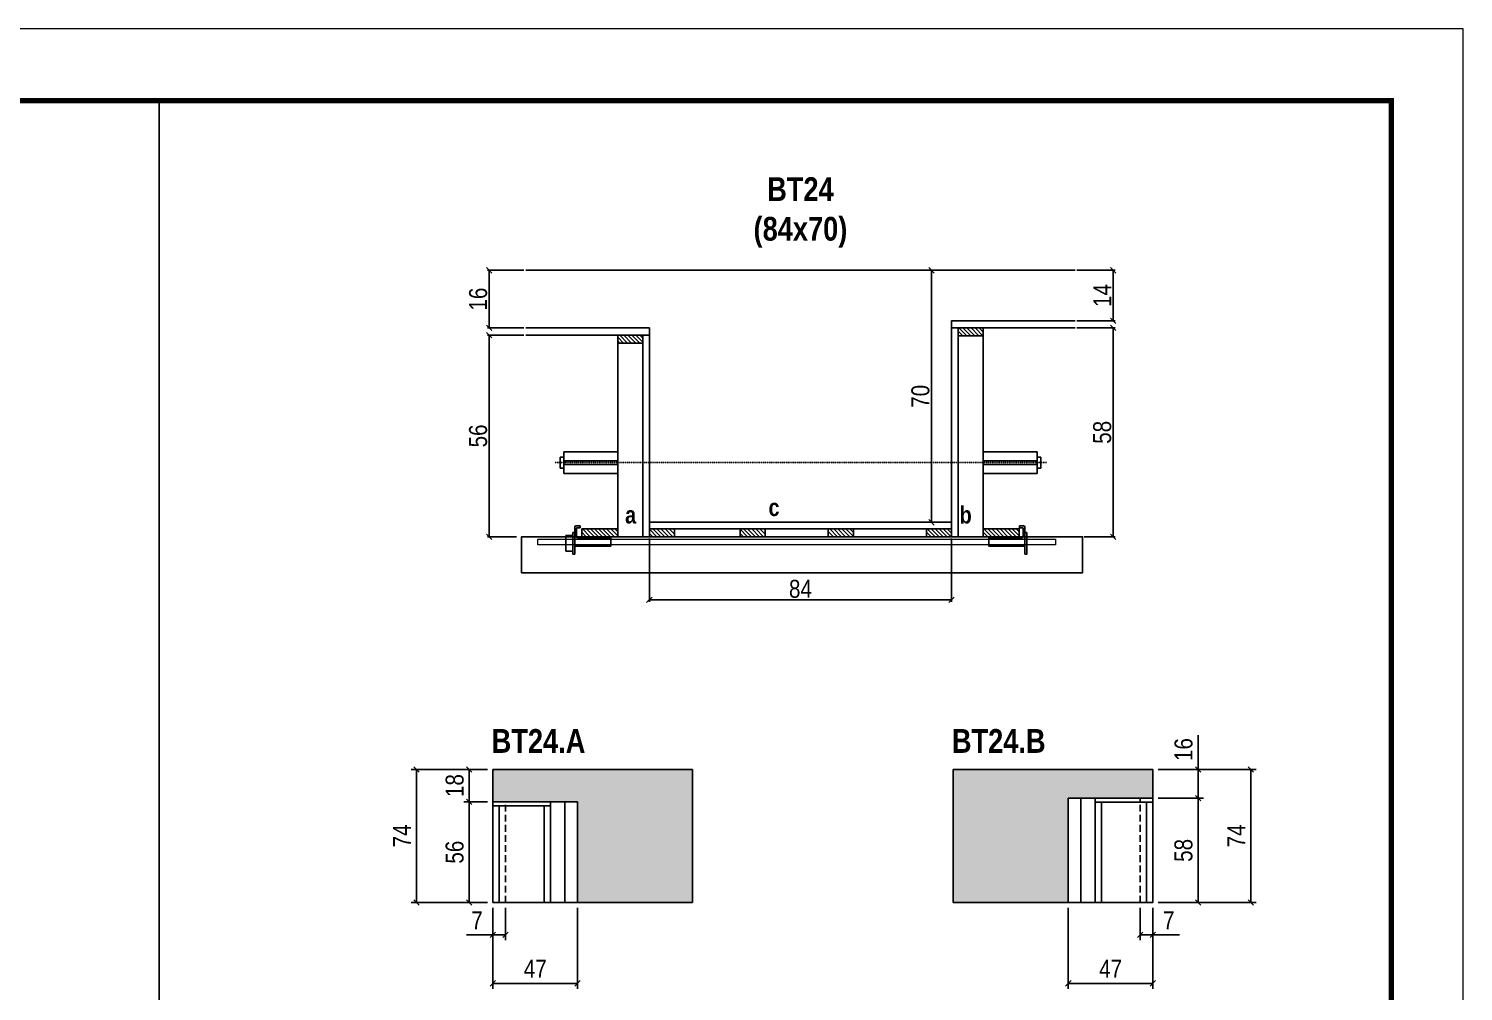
# Model space of a CAD drawing. Extents: x 3309 to 9563, y -2522 to 14608.
# Drawn here: x 3997 to 4794, y 2587 to 3122 of the extents above; entities that cross this region are included whole.
import ezdxf

# ---------------------------------------------------------------- set-up
doc = ezdxf.new("R2010")
doc.units = 0
doc.linetypes.add('DASHED', pattern=[0.75, 0.5, -0.25])
doc.linetypes.add('HIDDEN', pattern=[0.375, 0.25, -0.125])
for name, color, linetype in [('barrote', 251, 'Continuous'), ('COTA', 241, 'Continuous'), ('detalhes', 4, 'Continuous'), ('NOMENCLATURA', 7, 'Continuous'), ('Painéis', 200, 'Continuous'), ('presilha', 1, 'Continuous'), ('SARR_2.2x10', 60, 'Continuous'), ('SARR_2.2x7', 40, 'Continuous'), ('SARR_3.5x7', 81, 'Continuous'), ('TENSOR', 3, 'Continuous')]:
    doc.layers.add(name, color=color, linetype=linetype)
for name, color, linetype, lineweight in [('CONCRETO', 251, 'Continuous', 25), ('Folhas', 255, 'Continuous', 9), ('SARRAFO DE PRESSAO', 251, 'DASHED', 9), ('SCO-___-LAJ', 2, 'Continuous', 0)]:
    doc.layers.add(name, color=color, linetype=linetype, lineweight=lineweight)
doc.styles.add('COTA TECNICA', font='techl___.ttf', dxfattribs={"height": 10})
doc.styles.add('COTA TECNICA 2X', font='techl___.ttf', dxfattribs={"height": 10})
doc.styles.add('TECNICA', font='techb___.ttf', dxfattribs={"height": 10})
doc.dimstyles.new('PAINEL', dxfattribs={"dimtxt": 10, "dimasz": 3, "dimexe": 3, "dimexo": 3, "dimgap": 3, "dimtad": 1, "dimdec": 1, "dimzin": 12, "dimdsep": 46, "dimtxsty": 'COTA TECNICA', "dimblk1": 'OBLIQUE', "dimblk2": 'OBLIQUE', "dimsah": 1, "dimcen": 0.9, "dimclrd": 4, "dimclre": 4, "dimclrt": 240, "dimadec": 1, "dimazin": 3, "dimtfac": 1, "dimtdec": 1, "dimtmove": 0, "dimatfit": 3, "dimfxl": 1, "dimtolj": 1, "dimtzin": 12, "dimarcsym": 0})
doc.dimstyles.new('SECAO', dxfattribs={"dimscale": 0.333333, "dimtxt": 5, "dimasz": 9, "dimexe": 3, "dimexo": 3, "dimgap": 3, "dimtad": 1, "dimdec": 1, "dimlfac": 0.5, "dimzin": 12, "dimdsep": 46, "dimtxsty": 'COTA TECNICA 2X', "dimblk1": 'OBLIQUE', "dimblk2": 'OBLIQUE', "dimsah": 1, "dimcen": 0.9, "dimclrd": 4, "dimclre": 4, "dimclrt": 240, "dimadec": 1, "dimazin": 3, "dimtfac": 1, "dimtdec": 1, "dimtmove": 0, "dimatfit": 3, "dimfxl": 1, "dimtolj": 1, "dimtzin": 12, "dimarcsym": 0})

# ---------------------------------------------------------------- blocks, each defined once
blk = doc.blocks.new('9999999999')
at = {"layer": 'Folhas'}
blk.add_lwpolyline([(98138.98, 34190.21), (99623.98, 34190.21), (99623.98, 35240.21), (98138.98, 35240.21)], close=True, dxfattribs=at)
at = {"layer": 'Folhas', "color": 30, "const_width": 3}
blk.add_lwpolyline([(98213.98, 34230.21), (99583.98, 34230.21), (99583.98, 35200.21), (98213.98, 35200.21)], close=True, dxfattribs=at)
blk = doc.blocks.new('PRESILHA METÁLICA 1')
at = {"layer": 'presilha'}
for p, q in [((0, 13), (6, 13)), ((0, 13), (0, 0)), ((6, 15.5), (7.5, 15.5)), ((6, -2.5), (6, 15.5)), ((6, 13), (6, 0)), ((7.5, 10.6), (7.5, 19.9)), ((7.5, 15.5), (7.5, -2.5)), ((12, 21), (8.6, 21)), ((9, 11.6), (9, 18.9)), ((12, 19.5), (9.6, 19.5)), ((12, 21), (12, 19.5)), ((6, 0), (0, 0)), ((37.5, 4.1), (7.5, 4.1)), ((37.5, 11), (9.6, 11)), ((37.5, 11), (37.5, 4.1)), ((7.5, -2.5), (6, -2.5))]:
    blk.add_line(p, q, dxfattribs=at)
for centre, radius, start, end in [((8.6, 19.9), 1.14, 90, 180), ((9.6, 18.9), 0.57, 90, 180), ((9.6, 11.6), 0.57, 180, 270)]:
    blk.add_arc(centre, radius, start, end, dxfattribs=at)
blk = doc.blocks.new('PRESILHA METÁLICA 2')
at = {"layer": 'presilha'}
for p, q in [((-30.8, 13.5), (-30.8, 6.6)), ((-30.8, 13.5), (-2.8, 13.5)), ((-5.2, 23.5), (-5.2, 22)), ((-5.2, 23.5), (-1.9, 23.5)), ((-5.2, 22), (-2.8, 22)), ((-2.2, 14.1), (-2.2, 21.4)), ((0.8, 18), (-0.8, 18)), ((-0.8, 18), (-0.8, 0)), ((-0.8, 14.6), (-0.8, 22.4)), ((0.8, 0), (0.8, 18)), ((-30.8, 6.6), (-0.8, 6.6)), ((-0.8, 0), (0.8, 0))]:
    blk.add_line(p, q, dxfattribs=at)
for centre, radius, start, end in [((-2.8, 21.4), 0.57, 0, 90), ((-2.8, 14.1), 0.57, 270, 0), ((-1.9, 22.4), 1.14, 0, 90)]:
    blk.add_arc(centre, radius, start, end, dxfattribs=at)
blk = doc.blocks.new('_Oblique')
at = {"color": 0, "linetype": 'ByBlock', "lineweight": -2}
blk.add_line((-0.5, -0.5), (0.5, 0.5), dxfattribs=at)
blk = doc.blocks.new('*D3066')
at = {"layer": 'COTA', "color": 4, "lineweight": -2, "transparency": 16777216}
for p, q in [((4272.17, 2951.9), (4251.82, 2951.9)), ((4252.82, 2951.9), (4252.82, 2839.9)), ((4268.06, 2839.9), (4251.82, 2839.9))]:
    blk.add_line(p, q, dxfattribs=at)
at = {"layer": 'Defpoints', "color": 0, "transparency": 16777216}
for p in [(4273.17, 2951.9), (4252.82, 2839.9), (4269.06, 2839.9)]:
    blk.add_point(p, dxfattribs=at)
at = {"layer": 'COTA', "color": 4, "lineweight": -2, "transparency": 16777216, "xscale": 3, "yscale": 3, "zscale": 3}
for p, rotation in [((4252.82, 2951.9), 90), ((4252.82, 2839.9), 270)]:
    blk.add_blockref('_Oblique', p, dxfattribs=dict(at, rotation=rotation))
at = {"layer": 'COTA', "color": 240, "transparency": 16777216, "insert": (4246.71, 2895.9), "char_height": 10, "attachment_point": 5, "rotation": 90, "style": 'COTA TECNICA 2X'}
blk.add_mtext('\\A1;56', dxfattribs=at)
blk = doc.blocks.new('*D3067')
at = {"layer": 'COTA', "color": 4, "lineweight": -2, "transparency": 16777216}
for p, q in [((4579.57, 2955.9), (4600.79, 2955.9)), ((4599.79, 2955.9), (4599.79, 2839.9)), ((4583.68, 2839.9), (4600.79, 2839.9))]:
    blk.add_line(p, q, dxfattribs=at)
at = {"layer": 'Defpoints', "color": 0, "transparency": 16777216}
for p in [(4578.57, 2955.9), (4582.68, 2839.9), (4599.79, 2839.9)]:
    blk.add_point(p, dxfattribs=at)
at = {"layer": 'COTA', "color": 4, "lineweight": -2, "transparency": 16777216, "xscale": 3, "yscale": 3, "zscale": 3}
for p, rotation in [((4599.79, 2955.9), 90), ((4599.79, 2839.9), 270)]:
    blk.add_blockref('_Oblique', p, dxfattribs=dict(at, rotation=rotation))
at = {"layer": 'COTA', "color": 240, "transparency": 16777216, "insert": (4593.66, 2897.9), "char_height": 10, "attachment_point": 5, "rotation": 90, "style": 'COTA TECNICA 2X'}
blk.add_mtext('\\A1;58', dxfattribs=at)
blk = doc.blocks.new('*D3068')
at = {"layer": 'COTA', "color": 4, "lineweight": -2, "transparency": 16777216}
for p, q in [((4508.87, 2987.9), (4497.69, 2987.9)), ((4498.69, 2847.9), (4498.69, 2987.9)), ((4508.87, 2847.9), (4497.69, 2847.9))]:
    blk.add_line(p, q, dxfattribs=at)
at = {"layer": 'Defpoints', "color": 0, "transparency": 16777216}
for p in [(4498.69, 2987.9), (4509.87, 2987.9), (4509.87, 2847.9)]:
    blk.add_point(p, dxfattribs=at)
at = {"layer": 'COTA', "color": 4, "lineweight": -2, "transparency": 16777216, "xscale": 3, "yscale": 3, "zscale": 3}
for p, rotation in [((4498.69, 2987.9), 90), ((4498.69, 2847.9), 270)]:
    blk.add_blockref('_Oblique', p, dxfattribs=dict(at, rotation=rotation))
at = {"layer": 'COTA', "color": 240, "transparency": 16777216, "insert": (4492.59, 2917.9), "char_height": 10, "attachment_point": 5, "rotation": 90, "style": 'COTA TECNICA 2X'}
blk.add_mtext('\\A1;70', dxfattribs=at)
blk = doc.blocks.new('*D3069')
at = {"layer": 'COTA', "color": 4, "lineweight": -2, "transparency": 16777216}
for p, q in [((4579.57, 2987.9), (4600.79, 2987.9)), ((4599.79, 2959.9), (4599.79, 2987.9)), ((4579.57, 2959.9), (4600.79, 2959.9))]:
    blk.add_line(p, q, dxfattribs=at)
at = {"layer": 'Defpoints', "color": 0, "transparency": 16777216}
for p in [(4578.57, 2987.9), (4599.79, 2987.9), (4578.57, 2959.9)]:
    blk.add_point(p, dxfattribs=at)
at = {"layer": 'COTA', "color": 4, "lineweight": -2, "transparency": 16777216, "xscale": 3, "yscale": 3, "zscale": 3}
for p, rotation in [((4599.79, 2987.9), 90), ((4599.79, 2959.9), 270)]:
    blk.add_blockref('_Oblique', p, dxfattribs=dict(at, rotation=rotation))
at = {"layer": 'COTA', "color": 240, "transparency": 16777216, "insert": (4593.71, 2973.9), "char_height": 10, "attachment_point": 5, "rotation": 90, "style": 'COTA TECNICA 2X'}
blk.add_mtext('\\A1;14', dxfattribs=at)
blk = doc.blocks.new('*D3070')
at = {"layer": 'COTA', "color": 4, "lineweight": -2, "transparency": 16777216}
for p, q in [((4272.17, 2987.9), (4251.82, 2987.9)), ((4252.82, 2955.9), (4252.82, 2987.9)), ((4272.17, 2955.9), (4251.82, 2955.9))]:
    blk.add_line(p, q, dxfattribs=at)
at = {"layer": 'Defpoints', "color": 0, "transparency": 16777216}
for p in [(4252.82, 2987.9), (4273.17, 2987.9), (4273.17, 2955.9)]:
    blk.add_point(p, dxfattribs=at)
at = {"layer": 'COTA', "color": 4, "lineweight": -2, "transparency": 16777216, "xscale": 3, "yscale": 3, "zscale": 3}
for p, rotation in [((4252.82, 2987.9), 90), ((4252.82, 2955.9), 270)]:
    blk.add_blockref('_Oblique', p, dxfattribs=dict(at, rotation=rotation))
at = {"layer": 'COTA', "color": 240, "transparency": 16777216, "insert": (4246.72, 2971.9), "char_height": 10, "attachment_point": 5, "rotation": 90, "style": 'COTA TECNICA 2X'}
blk.add_mtext('\\A1;16', dxfattribs=at)
blk = doc.blocks.new('*D3071')
at = {"layer": 'COTA', "color": 4, "lineweight": -2, "transparency": 16777216}
for p, q in [((4341.87, 2838.9), (4341.87, 2803.81)), ((4509.87, 2838.9), (4509.87, 2803.81)), ((4341.87, 2804.81), (4509.87, 2804.81))]:
    blk.add_line(p, q, dxfattribs=at)
at = {"layer": 'Defpoints', "color": 0, "transparency": 16777216}
for p in [(4341.87, 2839.9), (4509.87, 2839.9), (4509.87, 2804.81)]:
    blk.add_point(p, dxfattribs=at)
at = {"layer": 'COTA', "color": 4, "lineweight": -2, "transparency": 16777216, "xscale": 3, "yscale": 3, "zscale": 3, "rotation": 180}
blk.add_blockref('_Oblique', (4341.87, 2804.81), dxfattribs=at)
at = {"layer": 'COTA', "color": 4, "lineweight": -2, "transparency": 16777216, "xscale": 3, "yscale": 3, "zscale": 3}
blk.add_blockref('_Oblique', (4509.87, 2804.81), dxfattribs=at)
at = {"layer": 'COTA', "color": 240, "transparency": 16777216, "insert": (4425.87, 2810.9), "char_height": 10, "attachment_point": 5, "style": 'COTA TECNICA 2X'}
blk.add_mtext('\\A1;84', dxfattribs=at)
blk = doc.blocks.new('*D3076')
at = {"layer": 'COTA', "color": 4, "lineweight": -2, "transparency": 16777216}
for p, q in [((4254.93, 2633.67), (4254.93, 2588.81)), ((4301.93, 2633.67), (4301.93, 2588.81)), ((4254.93, 2591.81), (4301.93, 2591.81))]:
    blk.add_line(p, q, dxfattribs=at)
at = {"layer": 'Defpoints', "color": 0, "transparency": 16777216}
for p in [(4254.93, 2636.67), (4301.93, 2636.67), (4301.93, 2591.81)]:
    blk.add_point(p, dxfattribs=at)
at = {"layer": 'COTA', "color": 4, "lineweight": -2, "transparency": 16777216, "xscale": 3, "yscale": 3, "zscale": 3, "rotation": 180}
blk.add_blockref('_Oblique', (4254.93, 2591.81), dxfattribs=at)
at = {"layer": 'COTA', "color": 4, "lineweight": -2, "transparency": 16777216, "xscale": 3, "yscale": 3, "zscale": 3}
blk.add_blockref('_Oblique', (4301.93, 2591.81), dxfattribs=at)
at = {"layer": 'COTA', "color": 240, "transparency": 16777216, "insert": (4278.43, 2599.88), "char_height": 10, "attachment_point": 5, "style": 'COTA TECNICA'}
blk.add_mtext('\\A1;47', dxfattribs=at)
blk = doc.blocks.new('*D3072')
at = {"layer": 'COTA', "color": 4, "lineweight": -2, "transparency": 16777216}
for p, q in [((4251.93, 2692.67), (4238.77, 2692.67)), ((4241.77, 2692.67), (4241.77, 2636.67)), ((4251.93, 2636.67), (4238.77, 2636.67))]:
    blk.add_line(p, q, dxfattribs=at)
at = {"layer": 'Defpoints', "color": 0, "transparency": 16777216}
for p in [(4254.93, 2692.67), (4241.77, 2636.67), (4254.93, 2636.67)]:
    blk.add_point(p, dxfattribs=at)
at = {"layer": 'COTA', "color": 4, "lineweight": -2, "transparency": 16777216, "xscale": 3, "yscale": 3, "zscale": 3}
for p, rotation in [((4241.77, 2692.67), 90), ((4241.77, 2636.67), 270)]:
    blk.add_blockref('_Oblique', p, dxfattribs=dict(at, rotation=rotation))
at = {"layer": 'COTA', "color": 240, "transparency": 16777216, "insert": (4233.66, 2664.67), "char_height": 10, "attachment_point": 5, "rotation": 90, "style": 'COTA TECNICA'}
blk.add_mtext('\\A1;56', dxfattribs=at)
blk = doc.blocks.new('*D3073')
at = {"layer": 'COTA', "color": 4, "lineweight": -2, "transparency": 16777216}
for p, q in [((4251.93, 2710.67), (4238.77, 2710.67)), ((4241.77, 2692.67), (4241.77, 2710.67)), ((4251.93, 2692.67), (4238.77, 2692.67))]:
    blk.add_line(p, q, dxfattribs=at)
at = {"layer": 'Defpoints', "color": 0, "transparency": 16777216}
for p in [(4241.77, 2710.67), (4254.93, 2710.67), (4254.93, 2692.67)]:
    blk.add_point(p, dxfattribs=at)
at = {"layer": 'COTA', "color": 4, "lineweight": -2, "transparency": 16777216, "xscale": 3, "yscale": 3, "zscale": 3}
for p, rotation in [((4241.77, 2710.67), 90), ((4241.77, 2692.67), 270)]:
    blk.add_blockref('_Oblique', p, dxfattribs=dict(at, rotation=rotation))
at = {"layer": 'COTA', "color": 240, "transparency": 16777216, "insert": (4233.68, 2701.67), "char_height": 10, "attachment_point": 5, "rotation": 90, "style": 'COTA TECNICA'}
blk.add_mtext('\\A1;18', dxfattribs=at)
blk = doc.blocks.new('*D3074')
at = {"layer": 'COTA', "color": 4, "lineweight": -2, "transparency": 16777216}
for p, q in [((4251.93, 2710.67), (4209.45, 2710.67)), ((4212.45, 2636.67), (4212.45, 2710.67)), ((4251.93, 2636.67), (4209.45, 2636.67))]:
    blk.add_line(p, q, dxfattribs=at)
at = {"layer": 'Defpoints', "color": 0, "transparency": 16777216}
for p in [(4212.45, 2710.67), (4254.93, 2710.67), (4254.93, 2636.67)]:
    blk.add_point(p, dxfattribs=at)
at = {"layer": 'COTA', "color": 4, "lineweight": -2, "transparency": 16777216, "xscale": 3, "yscale": 3, "zscale": 3}
for p, rotation in [((4212.45, 2710.67), 90), ((4212.45, 2636.67), 270)]:
    blk.add_blockref('_Oblique', p, dxfattribs=dict(at, rotation=rotation))
at = {"layer": 'COTA', "color": 240, "transparency": 16777216, "insert": (4204.38, 2673.67), "char_height": 10, "attachment_point": 5, "rotation": 90, "style": 'COTA TECNICA'}
blk.add_mtext('\\A1;74', dxfattribs=at)
blk = doc.blocks.new('*D3075')
at = {"layer": 'COTA', "color": 4, "lineweight": -2, "transparency": 16777216}
for p, q in [((4254.93, 2633.67), (4254.93, 2615.77)), ((4261.93, 2633.67), (4261.93, 2615.77)), ((4254.93, 2618.77), (4240.2, 2618.77)), ((4261.93, 2618.77), (4254.93, 2618.77))]:
    blk.add_line(p, q, dxfattribs=at)
at = {"layer": 'Defpoints', "color": 0, "transparency": 16777216}
for p in [(4254.93, 2636.67), (4261.93, 2636.67), (4254.93, 2618.77)]:
    blk.add_point(p, dxfattribs=at)
at = {"layer": 'COTA', "color": 4, "lineweight": -2, "transparency": 16777216, "xscale": 3, "yscale": 3, "zscale": 3, "rotation": 180}
blk.add_blockref('_Oblique', (4254.93, 2618.77), dxfattribs=at)
at = {"layer": 'COTA', "color": 4, "lineweight": -2, "transparency": 16777216, "xscale": 3, "yscale": 3, "zscale": 3}
blk.add_blockref('_Oblique', (4261.93, 2618.77), dxfattribs=at)
at = {"layer": 'COTA', "color": 240, "transparency": 16777216, "insert": (4246.07, 2626.85), "char_height": 10, "attachment_point": 5, "style": 'COTA TECNICA'}
blk.add_mtext('\\A1;7', dxfattribs=at)
blk = doc.blocks.new('*D3077')
at = {"layer": 'COTA', "color": 4, "lineweight": -2, "transparency": 16777216}
for p, q in [((4574.78, 2633.67), (4574.78, 2588.81)), ((4621.78, 2633.67), (4621.78, 2588.81)), ((4621.78, 2591.81), (4574.78, 2591.81))]:
    blk.add_line(p, q, dxfattribs=at)
at = {"layer": 'Defpoints', "color": 0, "transparency": 16777216}
for p in [(4574.78, 2636.67), (4621.78, 2636.67), (4574.78, 2591.81)]:
    blk.add_point(p, dxfattribs=at)
at = {"layer": 'COTA', "color": 4, "lineweight": -2, "transparency": 16777216, "xscale": 3, "yscale": 3, "zscale": 3, "rotation": 180}
blk.add_blockref('_Oblique', (4574.78, 2591.81), dxfattribs=at)
at = {"layer": 'COTA', "color": 4, "lineweight": -2, "transparency": 16777216, "xscale": 3, "yscale": 3, "zscale": 3}
blk.add_blockref('_Oblique', (4621.78, 2591.81), dxfattribs=at)
at = {"layer": 'COTA', "color": 240, "transparency": 16777216, "insert": (4598.28, 2599.88), "char_height": 10, "attachment_point": 5, "style": 'COTA TECNICA'}
blk.add_mtext('\\A1;47', dxfattribs=at)
blk = doc.blocks.new('*D3078')
at = {"layer": 'COTA', "color": 4, "lineweight": -2, "transparency": 16777216}
for p, q in [((4624.78, 2694.67), (4649.98, 2694.67)), ((4646.98, 2694.67), (4646.98, 2636.67)), ((4624.78, 2636.67), (4649.98, 2636.67))]:
    blk.add_line(p, q, dxfattribs=at)
at = {"layer": 'Defpoints', "color": 0, "transparency": 16777216}
for p in [(4621.78, 2694.67), (4621.78, 2636.67), (4646.98, 2636.67)]:
    blk.add_point(p, dxfattribs=at)
at = {"layer": 'COTA', "color": 4, "lineweight": -2, "transparency": 16777216, "xscale": 3, "yscale": 3, "zscale": 3}
for p, rotation in [((4646.98, 2694.67), 90), ((4646.98, 2636.67), 270)]:
    blk.add_blockref('_Oblique', p, dxfattribs=dict(at, rotation=rotation))
at = {"layer": 'COTA', "color": 240, "transparency": 16777216, "insert": (4638.85, 2665.67), "char_height": 10, "attachment_point": 5, "rotation": 90, "style": 'COTA TECNICA'}
blk.add_mtext('\\A1;58', dxfattribs=at)
blk = doc.blocks.new('*D3079')
at = {"layer": 'COTA', "color": 4, "lineweight": -2, "transparency": 16777216}
for p, q in [((4646.98, 2710.67), (4646.98, 2729.68)), ((4624.78, 2710.67), (4649.98, 2710.67)), ((4646.98, 2694.67), (4646.98, 2710.67)), ((4624.78, 2694.67), (4649.98, 2694.67))]:
    blk.add_line(p, q, dxfattribs=at)
at = {"layer": 'Defpoints', "color": 0, "transparency": 16777216}
for p in [(4621.78, 2710.67), (4646.98, 2710.67), (4621.78, 2694.67)]:
    blk.add_point(p, dxfattribs=at)
at = {"layer": 'COTA', "color": 4, "lineweight": -2, "transparency": 16777216, "xscale": 3, "yscale": 3, "zscale": 3}
for p, rotation in [((4646.98, 2710.67), 90), ((4646.98, 2694.67), 270)]:
    blk.add_blockref('_Oblique', p, dxfattribs=dict(at, rotation=rotation))
at = {"layer": 'COTA', "color": 240, "transparency": 16777216, "insert": (4638.88, 2721.68), "char_height": 10, "attachment_point": 5, "rotation": 90, "style": 'COTA TECNICA'}
blk.add_mtext('\\A1;16', dxfattribs=at)
blk = doc.blocks.new('*D3080')
at = {"layer": 'COTA', "color": 4, "lineweight": -2, "transparency": 16777216}
for p, q in [((4624.78, 2710.67), (4679.3, 2710.67)), ((4676.3, 2636.67), (4676.3, 2710.67)), ((4624.78, 2636.67), (4679.3, 2636.67))]:
    blk.add_line(p, q, dxfattribs=at)
at = {"layer": 'Defpoints', "color": 0, "transparency": 16777216}
for p in [(4621.78, 2710.67), (4676.3, 2710.67), (4621.78, 2636.67)]:
    blk.add_point(p, dxfattribs=at)
at = {"layer": 'COTA', "color": 4, "lineweight": -2, "transparency": 16777216, "xscale": 3, "yscale": 3, "zscale": 3}
for p, rotation in [((4676.3, 2710.67), 90), ((4676.3, 2636.67), 270)]:
    blk.add_blockref('_Oblique', p, dxfattribs=dict(at, rotation=rotation))
at = {"layer": 'COTA', "color": 240, "transparency": 16777216, "insert": (4668.23, 2673.67), "char_height": 10, "attachment_point": 5, "rotation": 90, "style": 'COTA TECNICA'}
blk.add_mtext('\\A1;74', dxfattribs=at)
blk = doc.blocks.new('*D3081')
at = {"layer": 'COTA', "color": 4, "lineweight": -2, "transparency": 16777216}
for p, q in [((4614.78, 2633.67), (4614.78, 2615.77)), ((4621.78, 2633.67), (4621.78, 2615.77)), ((4614.78, 2618.77), (4621.78, 2618.77)), ((4621.78, 2618.77), (4636.51, 2618.77))]:
    blk.add_line(p, q, dxfattribs=at)
at = {"layer": 'Defpoints', "color": 0, "transparency": 16777216}
for p in [(4614.78, 2636.67), (4621.78, 2636.67), (4621.78, 2618.77)]:
    blk.add_point(p, dxfattribs=at)
at = {"layer": 'COTA', "color": 4, "lineweight": -2, "transparency": 16777216, "xscale": 3, "yscale": 3, "zscale": 3, "rotation": 180}
blk.add_blockref('_Oblique', (4614.78, 2618.77), dxfattribs=at)
at = {"layer": 'COTA', "color": 4, "lineweight": -2, "transparency": 16777216, "xscale": 3, "yscale": 3, "zscale": 3}
blk.add_blockref('_Oblique', (4621.78, 2618.77), dxfattribs=at)
at = {"layer": 'COTA', "color": 240, "transparency": 16777216, "insert": (4630.65, 2626.85), "char_height": 10, "attachment_point": 5, "style": 'COTA TECNICA'}
blk.add_mtext('\\A1;7', dxfattribs=at)

msp = doc.modelspace()

# ---------------------------------------------------------------- hatches: boundary and pattern name
at = {"layer": 'COTA'}
h = msp.add_hatch(dxfattribs=at)
h.set_pattern_fill('AR-CONC', color=256, scale=0.03)
h.set_pattern_definition([(50, (-22.0122, -4), (5.46554, -0.4781726), [0.5715, -6.2865]), (355, (-22.012, -4), (-1.0573026, 5.7317054), [0.4572, -5.0292175]), (100.45144, (-21.557, -4.04), (4.4082374, 5.2535326), [0.4857, -5.3427073]), (46.1842, (-22.012, -2.476), (8.132371, -1.26127), [0.85725, -9.42975]), (96.63556, (-21.3345, -2.581), (7.122124, 7.422784), [0.728551, -8.014068]), (351.18415, (-22.012, -2.476), (7.122124, 7.422784), [0.685799, -7.543792]), (21, (-21.2502, -2.857), (4.5484317, -3.067956), [0.5715, -6.2865]), (326, (-21.25, -2.857), (1.854061, 5.525639), [0.4572, -5.0292]), (71.45144, (-20.871, -3.1127), (6.4024926, 2.457683), [0.4857, -5.342698]), (37.5, (-22.0122, -4), (0.0926581, 2.5366512), [0, -4.96824, 0, -5.1054, 0, -5.04825]), (7.5, (-22.0122, -4), (2.0045899, 3.0054172), [0, -2.91084, 0, -4.85394, 0, -1.92405]), (327.5, (-23.7115, -4), (4.06771786, -0.1718623), [0, -1.905, 0, -5.9436, 0, -7.8867]), (317.5, (-24.4735, -4), (4.4438754, 0.7627947), [0, -2.4765, 0, -3.94716, 0, -5.6007])])
h.paths.add_polyline_path([(4365.93, 2710.67), (4254.93, 2710.67), (4254.93, 2692.67), (4301.93, 2692.67), (4301.93, 2636.67), (4365.93, 2636.67)])
h = msp.add_hatch(dxfattribs=at)
h.set_pattern_fill('AR-CONC', color=256, scale=0.03)
h.paths.add_polyline_path([(4510.78, 2636.67), (4574.78, 2636.67), (4574.78, 2694.67), (4621.78, 2694.67), (4621.78, 2710.67), (4510.78, 2710.67)])
at = {"layer": 'SARR_2.2x10'}
h = msp.add_hatch(dxfattribs=at)
h.set_pattern_fill('ANSI31', color=256, scale=0.5, angle=90)
h.set_pattern_definition([(135, (37497.8078, -120672.271), (-1.122532015, -1.122532015), [])])
h.paths.add_polyline_path([(4304.27, 2844.3), (4304.27, 2839.9), (4324.27, 2839.9), (4324.27, 2844.3)])
h = msp.add_hatch(dxfattribs=at)
h.set_pattern_fill('ANSI31', color=256, scale=0.5, angle=90)
h.set_pattern_definition([(135, (37721.0078, -120672.271), (-1.122532015, -1.122532015), [])])
h.paths.add_polyline_path([(4527.47, 2844.3), (4527.47, 2839.9), (4547.47, 2839.9), (4547.47, 2844.3)])
at = {"layer": 'SARR_2.2x7'}
h = msp.add_hatch(dxfattribs=at)
h.set_pattern_fill('ANSI31', color=256, scale=0.5, angle=90)
h.set_pattern_definition([(135, (37511.8078, -120564.671), (-1.122532015, -1.122532015), [])])
h.paths.add_polyline_path([(4338.27, 2951.9), (4338.27, 2947.5), (4324.27, 2947.5), (4324.27, 2951.9)])
h = msp.add_hatch(dxfattribs=at)
h.set_pattern_fill('ANSI31', color=256, scale=0.5, angle=90)
h.set_pattern_definition([(135, (37621.8078, -120560.671), (-1.122532015, -1.122532015), [])])
h.paths.add_polyline_path([(4513.47, 2955.9), (4513.47, 2951.5), (4527.47, 2951.5), (4527.47, 2955.9)])
h = msp.add_hatch(dxfattribs=at)
h.set_pattern_fill('ANSI31', color=256, scale=0.5, angle=90)
h.set_pattern_definition([(135, (37577.4078, -120672.271), (-1.122532015, -1.122532015), [])])
h.paths.add_polyline_path([(4355.87, 2839.9), (4355.87, 2844.3), (4341.87, 2844.3), (4341.87, 2839.9)])
h = msp.add_hatch(dxfattribs=at)
h.set_pattern_fill('ANSI31', color=256, scale=0.5, angle=90)
h.set_pattern_definition([(135, (37627.8441, -120672.271), (-1.122532015, -1.122532015), [])])
h.paths.add_polyline_path([(4406.31, 2839.9), (4406.31, 2844.3), (4392.31, 2844.3), (4392.31, 2839.9)])
h = msp.add_hatch(dxfattribs=at)
h.set_pattern_fill('ANSI31', color=256, scale=0.5, angle=90)
h.set_pattern_definition([(135, (37637.5163, -120672.271), (-1.122532015, -1.122532015), [])])
h.paths.add_polyline_path([(4441.3, 2839.9), (4441.3, 2844.3), (4455.3, 2844.3), (4455.3, 2839.9)])
h = msp.add_hatch(dxfattribs=at)
h.set_pattern_fill('ANSI31', color=256, scale=0.5, angle=90)
h.set_pattern_definition([(135, (37707.4078, -120672.271), (-1.122532015, -1.122532015), [])])
h.paths.add_polyline_path([(4495.87, 2844.3), (4495.87, 2839.9), (4509.87, 2839.9), (4509.87, 2844.3)])

# ---------------------------------------------------------------- linework, layer by layer
at = {"ltscale": 3}
for p, q in [((4292.27, 2884.07), (4292.27, 2878.07)), ((4294.27, 2884.07), (4292.27, 2884.07)), ((4294.27, 2887.07), (4294.27, 2875.07)), ((4294.27, 2887.07), (4324.27, 2887.07)), ((4324.27, 2882.07), (4294.27, 2882.07)), ((4324.27, 2880.07), (4294.27, 2880.07)), ((4557.47, 2887.07), (4527.47, 2887.07)), ((4527.47, 2882.07), (4557.47, 2882.07)), ((4527.47, 2880.07), (4557.47, 2880.07)), ((4557.47, 2887.07), (4557.47, 2875.07)), ((4559.47, 2884.07), (4557.47, 2884.07)), ((4559.47, 2884.07), (4559.47, 2878.07)), ((4294.27, 2878.07), (4292.27, 2878.07)), ((4294.27, 2875.07), (4324.27, 2875.07)), ((4557.47, 2875.07), (4527.47, 2875.07)), ((4557.47, 2878.07), (4559.47, 2878.07))]:
    msp.add_line(p, q, dxfattribs=at)
at = {"layer": 'barrote'}
msp.add_lwpolyline([(4270.81, 2819.9), (4582.73, 2819.9), (4582.73, 2839.9), (4270.81, 2839.9)], close=True, dxfattribs=at)
at = {"layer": 'CONCRETO', "linetype": 'Continuous'}
msp.add_line((4578.57, 2987.9), (4273.17, 2987.9), dxfattribs=at)
at = {"layer": 'COTA'}
for p, q in [((4069.37, 3082.11), (4069.37, 2311.35)), ((4254.93, 2692.67), (4254.93, 2710.67)), ((4254.93, 2710.67), (4365.93, 2710.67)), ((4365.93, 2636.67), (4365.93, 2710.67)), ((4621.78, 2710.67), (4510.78, 2710.67)), ((4510.78, 2636.67), (4510.78, 2710.67)), ((4621.78, 2694.67), (4621.78, 2710.67)), ((4301.93, 2636.67), (4365.93, 2636.67)), ((4574.78, 2636.67), (4510.78, 2636.67))]:
    msp.add_line(p, q, dxfattribs=at)
at = {"layer": 'detalhes', "color": 250}
msp.add_line((4270.81, 2819.9), (4270.81, 2839.9), dxfattribs=at)
at = {"layer": 'Painéis', "linetype": 'ByBlock'}
for p, q in [((4254.93, 2692.67), (4254.93, 2636.67)), ((4254.93, 2692.67), (4301.93, 2692.67)), ((4301.93, 2692.67), (4301.93, 2636.67)), ((4621.78, 2694.67), (4574.78, 2694.67)), ((4574.78, 2694.67), (4574.78, 2636.67)), ((4621.78, 2694.67), (4621.78, 2636.67)), ((4301.93, 2636.67), (4254.93, 2636.67)), ((4574.78, 2636.67), (4621.78, 2636.67))]:
    msp.add_line(p, q, dxfattribs=at)
at = {"layer": 'Painéis', "linetype": 'Continuous', "elevation": 0}
for points in [[(4578.57, 2955.9), (4509.87, 2955.9), (4509.87, 2959.9), (4578.57, 2959.9)], [(4273.17, 2951.9), (4341.87, 2951.9), (4341.87, 2955.9), (4273.17, 2955.9)]]:
    msp.add_lwpolyline(points, dxfattribs=at)
at = {"layer": 'Painéis', "linetype": 'Continuous'}
for points in [[(4338.27, 2839.9), (4338.27, 2951.9), (4341.87, 2951.9), (4341.87, 2839.9)], [(4513.47, 2839.9), (4513.47, 2955.9), (4509.87, 2955.9), (4509.87, 2839.9)], [(4509.87, 2847.9), (4341.87, 2847.9), (4341.87, 2844.3), (4509.87, 2844.3)]]:
    msp.add_lwpolyline(points, close=True, dxfattribs=at)
at = {"layer": 'SARR_2.2x10'}
for points in [[(4304.27, 2844.3), (4324.27, 2844.3), (4324.27, 2839.9), (4304.27, 2839.9)], [(4527.47, 2844.3), (4547.47, 2844.3), (4547.47, 2839.9), (4527.47, 2839.9)]]:
    msp.add_lwpolyline(points, close=True, dxfattribs=at)
at = {"layer": 'SARR_2.2x7', "linetype": 'Continuous'}
for p, q in [((4254.93, 2690.47), (4286.93, 2690.47)), ((4294.93, 2636.67), (4294.93, 2692.67)), ((4581.78, 2636.67), (4581.78, 2694.67)), ((4621.78, 2692.47), (4589.78, 2692.47))]:
    msp.add_line(p, q, dxfattribs=at)
at = {"layer": 'SARR_2.2x7', "linetype": 'HIDDEN', "ltscale": 15}
for p, q in [((4261.93, 2636.67), (4261.93, 2692.67)), ((4614.78, 2636.67), (4614.78, 2694.67))]:
    msp.add_line(p, q, dxfattribs=at)
at = {"layer": 'SARR_2.2x7', "elevation": 0}
for points in [[(4324.27, 2951.9), (4338.27, 2951.9), (4338.27, 2947.5), (4324.27, 2947.5)], [(4527.47, 2955.9), (4513.47, 2955.9), (4513.47, 2951.5), (4527.47, 2951.5)]]:
    msp.add_lwpolyline(points, close=True, dxfattribs=at)
at = {"layer": 'SARR_2.2x7'}
for points in [[(4341.87, 2844.3), (4355.87, 2844.3), (4355.87, 2839.9), (4341.87, 2839.9)], [(4392.31, 2844.3), (4406.31, 2844.3), (4406.31, 2839.9), (4392.31, 2839.9)], [(4455.3, 2844.3), (4441.3, 2844.3), (4441.3, 2839.9), (4455.3, 2839.9)], [(4509.87, 2844.3), (4495.87, 2844.3), (4495.87, 2839.9), (4509.87, 2839.9)]]:
    msp.add_lwpolyline(points, close=True, dxfattribs=at)
at = {"layer": 'SARR_3.5x7'}
for p, q in [((4258.43, 2690.47), (4258.43, 2636.67)), ((4283.43, 2690.47), (4283.43, 2636.67)), ((4286.93, 2692.67), (4286.93, 2636.67)), ((4589.78, 2694.67), (4589.78, 2636.67)), ((4593.28, 2692.47), (4593.28, 2636.67)), ((4618.28, 2692.47), (4618.28, 2636.67))]:
    msp.add_line(p, q, dxfattribs=at)
for points in [[(4513.47, 2951.5), (4527.47, 2951.5), (4527.47, 2839.9), (4513.47, 2839.9)], [(4338.27, 2947.5), (4324.27, 2947.5), (4324.27, 2839.9), (4338.27, 2839.9)]]:
    msp.add_lwpolyline(points, close=True, dxfattribs=at)
at = {"layer": 'SCO-___-LAJ', "color": 1}
msp.add_lwpolyline([(4279.82, 2838.57), (4567.65, 2838.57), (4567.65, 2835.37), (4279.82, 2835.37)], close=True, dxfattribs=at)
at = {"layer": 'TENSOR', "linetype": 'HIDDEN', "ltscale": 0.5}
msp.add_line((4289.27, 2881.07), (4562.77, 2881.07), dxfattribs=at)

# ---------------------------------------------------------------- block references
at = {"layer": 'presilha', "xscale": 0.6666666666666666, "yscale": 0.6666666666666666, "zscale": 0.6666666666666666}
for name, p in [('PRESILHA METÁLICA 1', (4295.4, 2831.93)), ('PRESILHA METÁLICA 2', (4551.15, 2830.27))]:
    msp.add_blockref(name, p, dxfattribs=at)
at = {"layer": 'SARRAFO DE PRESSAO', "color": 6, "linetype": 'ByBlock'}
msp.add_blockref('9999999999', (-94829.61, -32118.1), dxfattribs=at)

# ---------------------------------------------------------------- texts
at = {"layer": 'detalhes', "style": 'TECNICA'}
for s, p in [('c', (4408.13, 2851.37)), ('b', (4514.37, 2847.25)), ('a', (4328.4, 2847.26))]:
    msp.add_text(s, height=9.6, dxfattribs=at).set_placement(p)
at = {"layer": 'NOMENCLATURA', "style": 'TECNICA'}
for s, p in [('BT24.A', (4254.22, 2719.85)), ('BT24.B', (4510.06, 2719.85))]:
    msp.add_text(s, height=13.2, dxfattribs=at).set_placement(p)
at = {"layer": 'NOMENCLATURA', "insert": (4425.87, 3039.59), "char_height": 13.2, "attachment_point": 2, "style": 'TECNICA'}
msp.add_mtext_dynamic_manual_height_columns('BT24\\P(84x70)', width=300.2766, gutter_width=1, heights=[0], dxfattribs=at)

# ---------------------------------------------------------------- dimensions: what is measured, and where the dimension line sits
at = {"layer": 'COTA'}
for base, p1, p2, angle, dimstyle, picture, middle in [((4252.82, 2987.9), (4273.17, 2955.9), (4273.17, 2987.9), 90, 'SECAO', '*D3070', (4246.72, 2971.9)), ((4599.79, 2987.9), (4578.57, 2959.9), (4578.57, 2987.9), 90, 'SECAO', '*D3069', (4593.71, 2973.9)), ((4252.82, 2839.9, 0), (4273.17, 2951.9), (4269.06, 2839.9, 0), 90, 'SECAO', '*D3066', (4246.71, 2895.9, 0)), ((4599.79, 2839.9, 0), (4578.57, 2955.9), (4582.68, 2839.9, 0), 90, 'SECAO', '*D3067', (4593.66, 2897.9, 0)), ((4646.98, 2710.67), (4621.78, 2694.67), (4621.78, 2710.67), 90, 'PAINEL', '*D3079', (4638.88, 2721.68)), ((4212.45, 2710.67), (4254.93, 2636.67), (4254.93, 2710.67), 90, 'PAINEL', '*D3074', (4204.38, 2673.67)), ((4241.77, 2710.67), (4254.93, 2692.67), (4254.93, 2710.67), 90, 'PAINEL', '*D3073', (4233.68, 2701.67)), ((4676.3, 2710.67), (4621.78, 2636.67), (4621.78, 2710.67), 90, 'PAINEL', '*D3080', (4668.23, 2673.67)), ((4646.98, 2636.67), (4621.78, 2694.67), (4621.78, 2636.67), 90, 'PAINEL', '*D3078', (4638.85, 2665.67)), ((4241.77, 2636.67), (4254.93, 2692.67), (4254.93, 2636.67), 90, 'PAINEL', '*D3072', (4233.66, 2664.67)), ((4574.78, 2591.81), (4621.78, 2636.67), (4574.78, 2636.67), 180, 'PAINEL', '*D3077', (4598.28, 2599.88)), ((4621.78, 2618.77), (4614.78, 2636.67), (4621.78, 2636.67), 180, 'PAINEL', '*D3081', (4630.65, 2626.85))]:
    dim = msp.add_linear_dim(base=base, p1=p1, p2=p2, angle=angle, dimstyle=dimstyle, dxfattribs=at)
    dim.commit()
    dim.dimension.update_dxf_attribs({"geometry": picture, "text_midpoint": middle})
dim = msp.add_linear_dim(base=(4498.69, 2987.9), p1=(4509.87, 2847.9), p2=(4509.87, 2987.9), angle=90, dimstyle='SECAO', dxfattribs=at)
dim.commit()
dim.dimension.update_dxf_attribs({"geometry": '*D3068', "text_midpoint": (4498.69, 2917.9), "dimtype": 160})
for base, p1, p2, dimstyle, picture, middle in [((4509.87, 2804.81), (4341.87, 2839.9), (4509.87, 2839.9), 'SECAO', '*D3071', (4425.87, 2810.9)), ((4254.93, 2618.77), (4261.93, 2636.67), (4254.93, 2636.67), 'PAINEL', '*D3075', (4246.07, 2626.85)), ((4301.93, 2591.81), (4254.93, 2636.67), (4301.93, 2636.67), 'PAINEL', '*D3076', (4278.43, 2599.88))]:
    dim = msp.add_linear_dim(base=base, p1=p1, p2=p2, dimstyle=dimstyle, dxfattribs=at)
    dim.commit()
    dim.dimension.update_dxf_attribs({"geometry": picture, "text_midpoint": middle})

doc.saveas('drawing.dxf')
